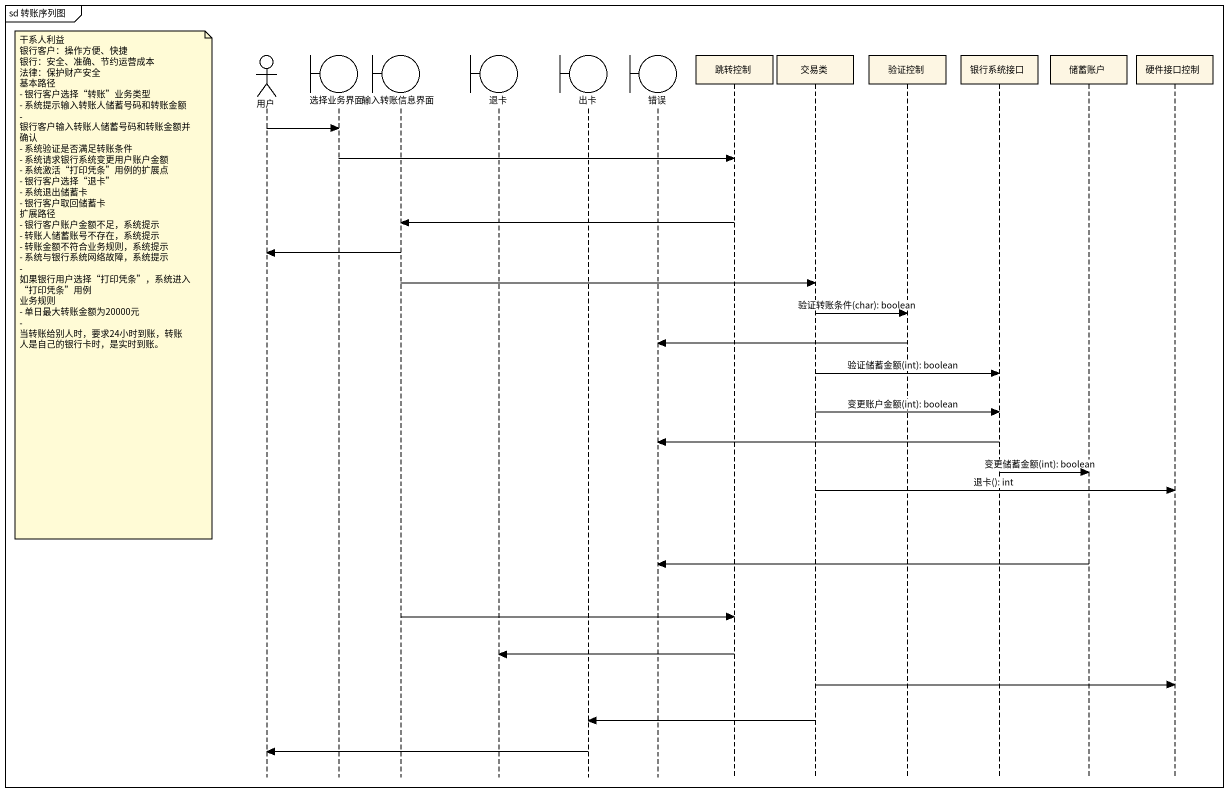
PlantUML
@startuml
mainframe sd 转账序列图
hide footbox
actor 用户
boundary 选择业务界面
boundary 输入转账信息界面
boundary 退卡
boundary 出卡
boundary 错误
participant 跳转控制
participant 交易类
participant 验证控制
participant 银行系统接口
participant 储蓄账户
participant 硬件接口控制

用户 -> 选择业务界面
选择业务界面 -> 跳转控制
跳转控制 -> 输入转账信息界面
输入转账信息界面 -> 用户
输入转账信息界面 -> 交易类
note left of 用户
  干系人利益
  银行客户：操作方便、快捷
  银行：安全、准确、节约运营成本
  法律：保护财产安全
  基本路径
  - 银行客户选择“转账”业务类型
  - 系统提示输入转账人储蓄号码和转账金额
  - 银行客户输入转账人储蓄号码和转账金额并确认
  - 系统验证是否满足转账条件
  - 系统请求银行系统变更用户账户金额
  - 系统激活“打印凭条”用例的扩展点
  - 银行客户选择“退卡”
  - 系统退出储蓄卡
  - 银行客户取回储蓄卡
  扩展路径
  - 银行客户账户金额不足，系统提示
  - 转账人储蓄账号不存在，系统提示
  - 转账金额不符合业务规则，系统提示
  - 系统与银行系统网络故障，系统提示
  - 如果银行用户选择“打印凭条”，系统进入“打印凭条”用例
  业务规则
  - 单日最大转账金额为20000元
  - 当转账给别人时，要求24小时到账，转账人是自己的银行卡时，是实时到账。
end note
交易类 -> 验证控制 : 验证转账条件(char): boolean
验证控制 -> 错误
交易类 -> 银行系统接口 : 验证储蓄金额(int): boolean
交易类 -> 银行系统接口 : 变更账户金额(int): boolean
银行系统接口 -> 错误
银行系统接口 -> 储蓄账户 : 变更储蓄金额(int): boolean
交易类 -> 硬件接口控制 : 退卡(): int
储蓄账户 -> 错误
输入转账信息界面 -> 跳转控制
跳转控制 -> 退卡
交易类 -> 硬件接口控制
交易类 -> 出卡
出卡 -> 用户
@enduml
